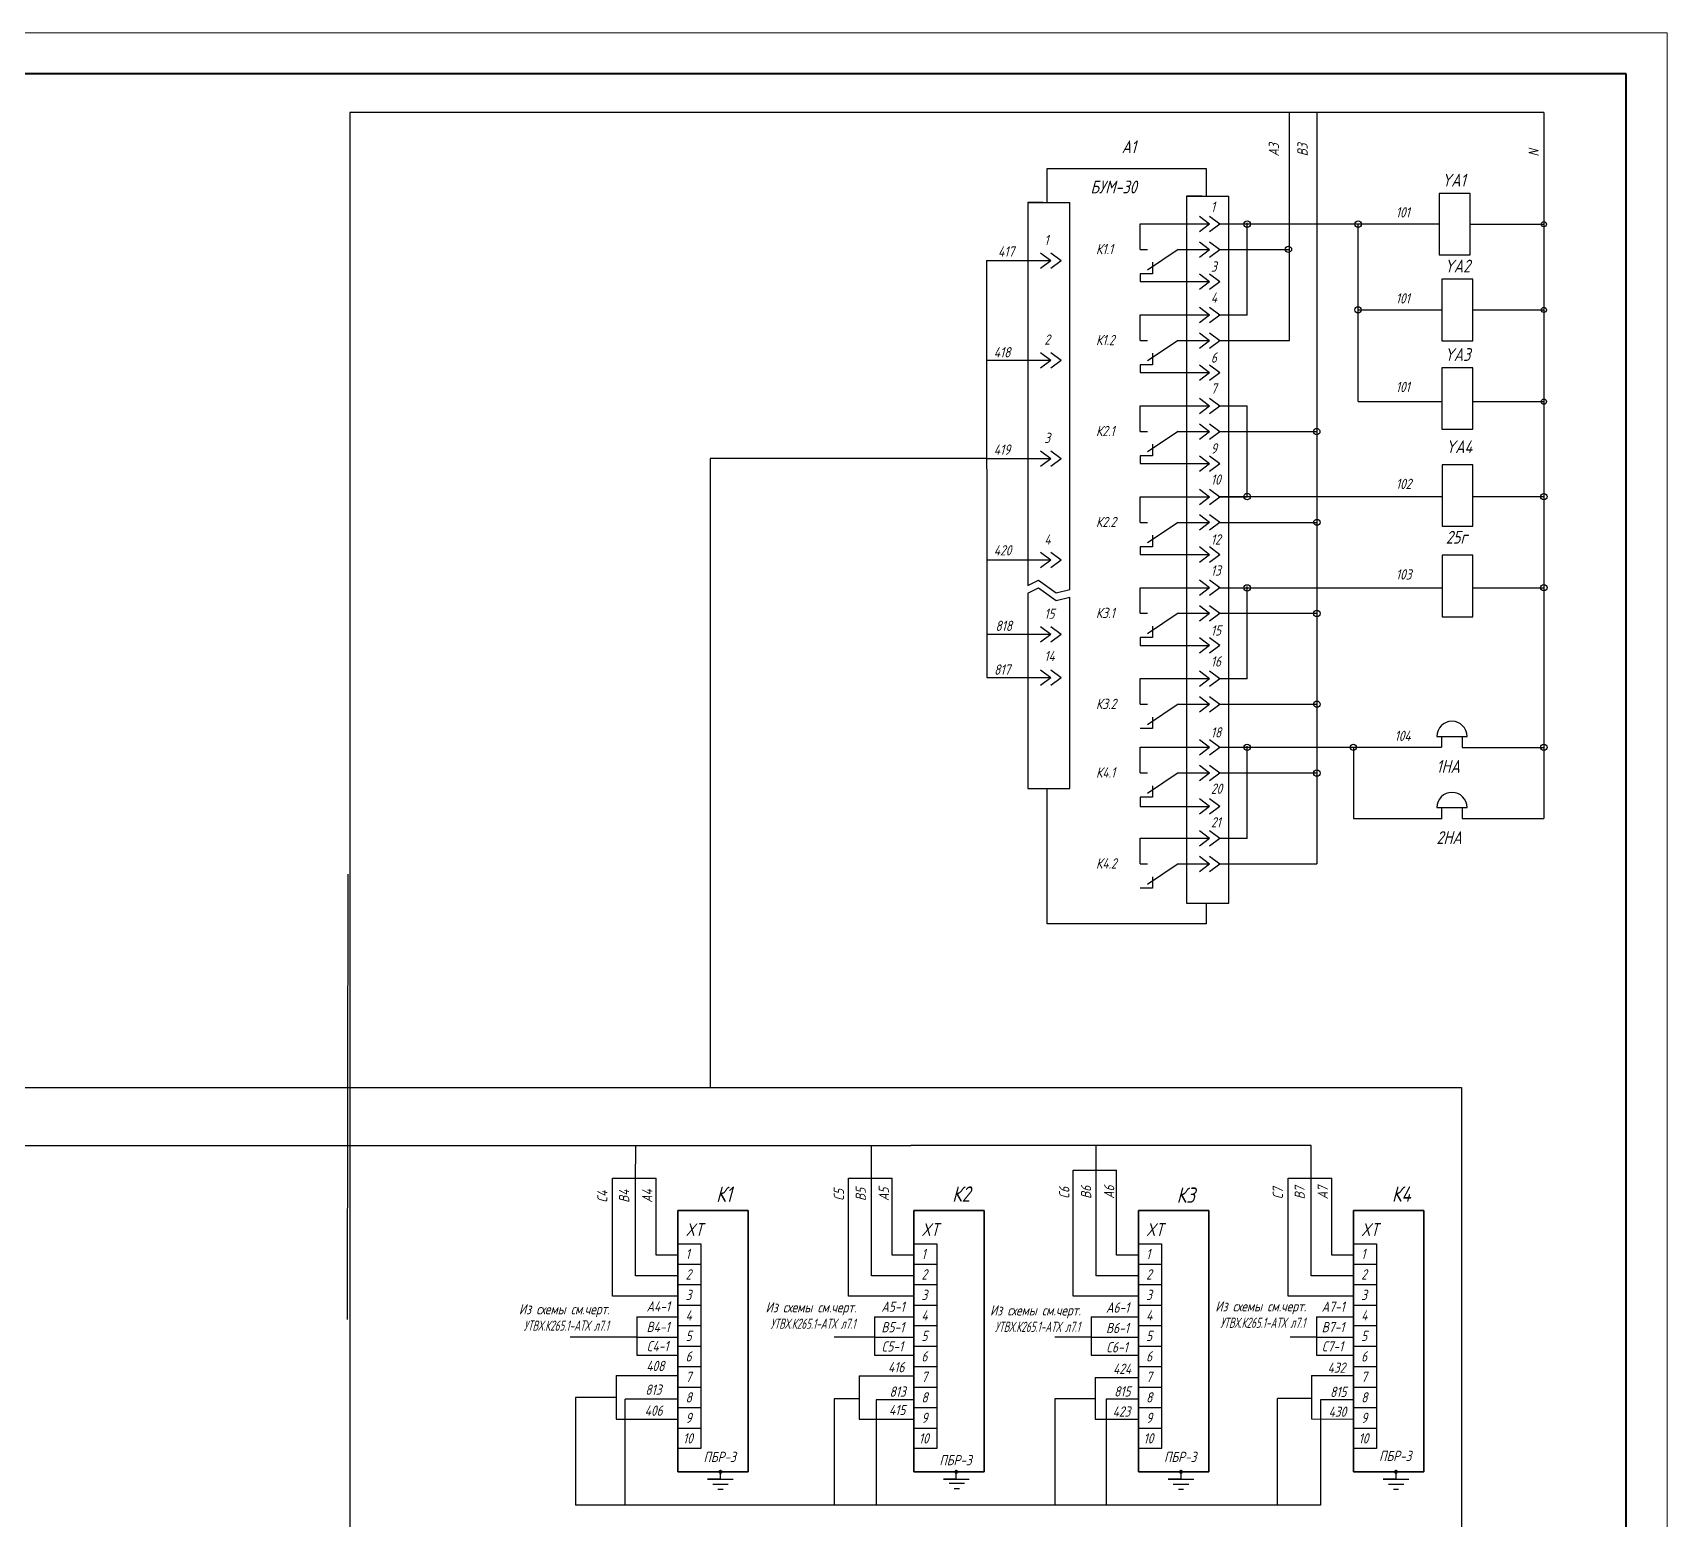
# Model space of a CAD drawing. Extents: x 88 to 760, y 580 to 1055.
# Drawn here: x 441.1 to 760.1, y 765.4 to 1055.5 of the extents above; entities that cross this region are included whole.
import ezdxf

# ---------------------------------------------------------------- set-up
doc = ezdxf.new("R2010")
doc.units = 0
doc.header["$LTSCALE"] = 20
doc.header["$MEASUREMENT"] = 0
doc.layers.get('0').update_dxf_attribs({"linetype": 'CONTINUOUS'})
doc.layers.add('1', color=7, linetype='CONTINUOUS')
for name, color, linetype, lineweight in [('MAIN', 7, 'CONTINUOUS', 50), ('Основная', 7, 'CONTINUOUS', 50), ('Тонкая', 7, 'CONTINUOUS', 20)]:
    doc.layers.add(name, color=color, linetype=linetype, lineweight=lineweight)
doc.styles.get("Standard").update_dxf_attribs({"font": '', "oblique": 15, "height": 2.5})
doc.styles.get('Standard').set_extended_font_data('GOST type A')

msp = doc.modelspace()

# ---------------------------------------------------------------- linework, layer by layer
at = {"linetype": 'Continuous', "lineweight": 30}
for p, q in [((735.98, 1039.94, 1), (502.94, 1039.94, 1)), ((639.07, 1022.34, 1), (639.07, 1028.96, 1)), ((639.07, 1028.96, 1), (670.07, 1028.96, 1)), ((670.07, 1028.96, 1), (670.07, 1023.59, 1)), ((635.24, 1022.34, 1), (635.24, 1001.49, 1)), ((635.24, 1022.34, 1), (643.49, 1022.34, 1)), ((643.49, 1003.43, 1), (643.49, 1022.34, 1)), ((666.24, 1023.59, 1), (674.49, 1023.59, 1)), ((666.24, 1023.59, 1), (666.24, 1001.49, 1)), ((674.49, 1003.43, 1), (674.49, 1023.59, 1)), ((643.49, 946.84, 1), (643.49, 1004.95, 1)), ((674.49, 941.59, 1), (674.49, 1004.95, 1)), ((635.24, 1003.77, 1), (635.24, 947.63, 1)), ((666.24, 1003.77, 1), (666.24, 942.13, 1)), ((635.24, 946.13, 1), (635.24, 907.99, 1)), ((643.49, 907.99, 1), (643.49, 945.34, 1)), ((666.24, 946.13, 1), (666.24, 885.63, 1)), ((674.49, 885.63, 1), (674.49, 945.34, 1)), ((635.24, 907.99, 1), (643.49, 907.99, 1)), ((639.07, 881.59, 1), (639.07, 907.99, 1)), ((666.24, 885.63, 1), (674.49, 885.63, 1)), ((670.07, 885.63, 1), (670.07, 881.59, 1)), ((670.07, 881.59, 1), (639.07, 881.59, 1))]:
    msp.add_line(p, q, dxfattribs=at)
at = {"linetype": 'Continuous'}
for p, q in [((686.25, 1039.94, 1), (686.25, 995.42, 1)), ((691.68, 1039.94, 1), (691.68, 959.92, 1)), ((735.98, 1039.94, 1), (735.98, 902.13, 1)), ((715.57, 1024.13, 1), (715.57, 1012.13, 1)), ((721.57, 1024.13, 1), (715.57, 1024.13, 1)), ((721.57, 1012.13, 1), (721.57, 1024.13, 1)), ((638.24, 1022.34, 1), (635.24, 1022.34, 1)), ((669.24, 1023.59, 1), (666.24, 1023.59, 1)), ((668.74, 1019.68, 1), (670.74, 1018.18, 1)), ((668.74, 1016.68, 1), (670.74, 1018.18, 1)), ((670.74, 1019.68, 1), (672.74, 1018.18, 1)), ((670.74, 1016.68, 1), (672.74, 1018.18, 1)), ((668.74, 1014.68, 1), (670.74, 1013.18, 1)), ((670.74, 1014.68, 1), (672.74, 1013.18, 1)), ((637.74, 1012.53, 1), (639.74, 1011.03, 1)), ((639.74, 1012.53, 1), (641.74, 1011.03, 1)), ((657.21, 1013.17, 1), (658.61, 1013.17, 1)), ((664.61, 1013.17, 1), (658.61, 1009.17, 1)), ((664.61, 1013.17, 1), (670.73, 1013.17, 1)), ((668.74, 1011.68, 1), (670.74, 1013.18, 1)), ((670.74, 1011.68, 1), (672.74, 1013.18, 1)), ((672.73, 1013.17, 1), (686.11, 1013.17, 1)), ((715.57, 1012.13, 1), (721.57, 1012.13, 1)), ((637.74, 1009.53, 1), (639.74, 1011.03, 1)), ((639.74, 1009.53, 1), (641.74, 1011.03, 1)), ((668.74, 1008.43, 1), (670.74, 1006.93, 1)), ((670.74, 1008.43, 1), (672.74, 1006.93, 1)), ((668.74, 1005.43, 1), (670.74, 1006.93, 1)), ((670.74, 1005.43, 1), (672.74, 1006.93, 1)), ((716.08, 1007.38, 1), (716.08, 995.38, 1)), ((722.08, 1007.38, 1), (716.08, 1007.38, 1)), ((722.08, 995.38, 1), (722.08, 1007.38, 1)), ((635.24, 1003.77, 1), (635.24, 995.09, 1)), ((635.24, 1003.09, 1), (635.24, 1001.49, 1)), ((666.24, 1003.77, 1), (666.24, 995.09, 1)), ((666.24, 1003.09, 1), (666.24, 1001.49, 1)), ((668.74, 1001.93, 1), (670.74, 1000.43, 1)), ((670.74, 1001.93, 1), (672.74, 1000.43, 1)), ((668.74, 998.93, 1), (670.74, 1000.43, 1)), ((670.74, 998.93, 1), (672.74, 1000.43, 1)), ((699.72, 1001.38, 1), (716.08, 1001.38, 1)), ((722.08, 1001.38, 1), (735.95, 1001.38, 1)), ((657.21, 995.42, 1), (658.61, 995.42, 1)), ((664.61, 995.42, 1), (658.61, 991.42, 1)), ((664.61, 995.42, 1), (670.73, 995.42, 1)), ((668.74, 996.93, 1), (670.74, 995.43, 1)), ((668.74, 993.93, 1), (670.74, 995.43, 1)), ((670.74, 996.93, 1), (672.74, 995.43, 1)), ((670.74, 993.93, 1), (672.74, 995.43, 1)), ((672.73, 995.42, 1), (686.34, 995.42, 1)), ((716.08, 995.38, 1), (722.08, 995.38, 1)), ((637.74, 993.05, 1), (639.74, 991.55, 1)), ((639.74, 993.05, 1), (641.74, 991.55, 1)), ((637.74, 990.05, 1), (639.74, 991.55, 1)), ((639.74, 990.05, 1), (641.74, 991.55, 1)), ((668.74, 990.68, 1), (670.74, 989.18, 1)), ((668.74, 987.68, 1), (670.74, 989.18, 1)), ((670.74, 990.68, 1), (672.74, 989.18, 1)), ((670.74, 987.68, 1), (672.74, 989.18, 1)), ((716.08, 990.1, 1), (716.08, 978.1, 1)), ((722.08, 990.1, 1), (716.08, 990.1, 1)), ((722.08, 978.1, 1), (722.08, 990.1, 1)), ((666.24, 985.34, 1), (666.24, 983.74, 1)), ((668.74, 984.18, 1), (670.74, 982.68, 1)), ((668.74, 981.18, 1), (670.74, 982.68, 1)), ((670.74, 984.18, 1), (672.74, 982.68, 1)), ((670.74, 981.18, 1), (672.74, 982.68, 1)), ((657.21, 977.67, 1), (658.61, 977.67, 1)), ((664.61, 977.67, 1), (658.61, 973.67, 1)), ((664.61, 977.67, 1), (670.73, 977.67, 1)), ((668.74, 979.18, 1), (670.74, 977.68, 1)), ((668.74, 976.18, 1), (670.74, 977.68, 1)), ((670.74, 979.18, 1), (672.74, 977.68, 1)), ((670.74, 976.18, 1), (672.74, 977.68, 1)), ((672.73, 977.67, 1), (691.68, 977.67, 1)), ((716.08, 978.1, 1), (722.08, 978.1, 1)), ((637.74, 973.88, 1), (639.74, 972.38, 1)), ((639.74, 973.88, 1), (641.74, 972.38, 1)), ((637.74, 970.88, 1), (639.74, 972.38, 1)), ((639.74, 970.88, 1), (641.74, 972.38, 1)), ((668.74, 972.93, 1), (670.74, 971.43, 1)), ((668.74, 969.93, 1), (670.74, 971.43, 1)), ((670.74, 972.93, 1), (672.74, 971.43, 1)), ((670.74, 969.93, 1), (672.74, 971.43, 1)), ((722.1, 971.18, 1), (716.1, 971.18, 1)), ((716.1, 971.18, 1), (716.1, 959.18, 1)), ((722.1, 959.18, 1), (722.1, 971.18, 1)), ((666.24, 968.27, 1), (666.24, 959.59, 1)), ((666.24, 967.59, 1), (666.24, 965.99, 1)), ((668.74, 966.43, 1), (670.74, 964.93, 1)), ((668.74, 963.43, 1), (670.74, 964.93, 1)), ((670.74, 966.43, 1), (672.74, 964.93, 1)), ((670.74, 963.43, 1), (672.74, 964.93, 1)), ((668.74, 961.43, 1), (670.74, 959.93, 1)), ((670.74, 961.43, 1), (672.74, 959.93, 1)), ((657.21, 959.92, 1), (658.61, 959.92, 1)), ((664.61, 959.92, 1), (658.61, 955.92, 1)), ((664.61, 959.92, 1), (670.73, 959.92, 1)), ((668.74, 958.43, 1), (670.74, 959.93, 1)), ((670.74, 958.43, 1), (672.74, 959.93, 1)), ((672.73, 959.92, 1), (691.68, 959.92, 1)), ((691.68, 959.92, 1), (691.68, 893.27, 1)), ((716.1, 959.18, 1), (722.1, 959.18, 1)), ((637.74, 954.09, 1), (639.74, 952.59, 1)), ((639.74, 954.09, 1), (641.74, 952.59, 1)), ((668.74, 955.18, 1), (670.74, 953.68, 1)), ((670.74, 955.18, 1), (672.74, 953.68, 1)), ((637.74, 951.09, 1), (639.74, 952.59, 1)), ((639.74, 951.09, 1), (641.74, 952.59, 1)), ((668.74, 952.18, 1), (670.74, 953.68, 1)), ((670.74, 952.18, 1), (672.74, 953.68, 1)), ((668.74, 948.68, 1), (670.74, 947.18, 1)), ((670.74, 948.68, 1), (672.74, 947.18, 1)), ((668.74, 945.68, 1), (670.74, 947.18, 1)), ((670.74, 945.68, 1), (672.74, 947.18, 1)), ((657.21, 942.17, 1), (658.61, 942.17, 1)), ((664.61, 942.17, 1), (658.61, 938.17, 1)), ((664.61, 942.17, 1), (670.73, 942.17, 1)), ((668.74, 943.68, 1), (670.74, 942.18, 1)), ((668.74, 940.68, 1), (670.74, 942.18, 1)), ((670.74, 943.68, 1), (672.74, 942.18, 1)), ((670.74, 940.68, 1), (672.74, 942.18, 1)), ((672.73, 942.17, 1), (691.68, 942.17, 1)), ((637.74, 939.6, 1), (639.74, 938.1, 1)), ((637.74, 936.6, 1), (639.74, 938.1, 1)), ((639.74, 939.6, 1), (641.74, 938.1, 1)), ((639.74, 936.6, 1), (641.74, 938.1, 1)), ((668.74, 937.43, 1), (670.74, 935.93, 1)), ((668.74, 934.43, 1), (670.74, 935.93, 1)), ((670.74, 937.43, 1), (672.74, 935.93, 1)), ((670.74, 934.43, 1), (672.74, 935.93, 1)), ((666.24, 932.77, 1), (666.24, 924.09, 1)), ((666.24, 932.09, 1), (666.24, 930.49, 1)), ((637.74, 931.16, 1), (639.74, 929.66, 1)), ((637.74, 928.16, 1), (639.74, 929.66, 1)), ((639.74, 931.16, 1), (641.74, 929.66, 1)), ((639.74, 928.16, 1), (641.74, 929.66, 1)), ((668.74, 930.93, 1), (670.74, 929.43, 1)), ((668.74, 927.93, 1), (670.74, 929.43, 1)), ((670.74, 930.93, 1), (672.74, 929.43, 1)), ((670.74, 927.93, 1), (672.74, 929.43, 1)), ((668.74, 925.93, 1), (670.74, 924.43, 1)), ((670.74, 925.93, 1), (672.74, 924.43, 1)), ((657.21, 924.42, 1), (658.61, 924.42, 1)), ((664.61, 924.42, 1), (658.61, 920.42, 1)), ((664.61, 924.42, 1), (670.73, 924.42, 1)), ((668.74, 922.93, 1), (670.74, 924.43, 1)), ((670.74, 922.93, 1), (672.74, 924.43, 1)), ((672.73, 924.42, 1), (691.65, 924.42, 1)), ((668.74, 917.53, 1), (670.74, 916.03, 1)), ((668.74, 914.53, 1), (670.74, 916.03, 1)), ((670.74, 917.53, 1), (672.74, 916.03, 1)), ((670.74, 914.53, 1), (672.74, 916.03, 1)), ((715.1, 918.15, 1), (721, 918.15, 1)), ((716, 918.15, 1), (716, 916.02, 1)), ((720, 918.15, 1), (720, 916.01, 1)), ((720, 916.01, 1), (735.98, 916.01, 1)), ((668.74, 912.53, 1), (670.74, 911.03, 1)), ((670.74, 912.53, 1), (672.74, 911.03, 1)), ((657.21, 911.02, 1), (658.61, 911.02, 1)), ((664.61, 911.02, 1), (658.61, 907.02, 1)), ((664.61, 911.02, 1), (670.73, 911.02, 1)), ((666.24, 912.19, 1), (666.24, 910.6, 1)), ((668.74, 909.53, 1), (670.74, 911.03, 1)), ((670.74, 909.53, 1), (672.74, 911.03, 1)), ((672.73, 911.02, 1), (691.68, 911.02, 1)), ((668.74, 906.03, 1), (670.74, 904.53, 1)), ((670.74, 906.03, 1), (672.74, 904.53, 1)), ((668.74, 903.03, 1), (670.74, 904.53, 1)), ((670.74, 903.03, 1), (672.74, 904.53, 1)), ((715.1, 904.28, 1), (721, 904.28, 1)), ((716, 904.28, 1), (716, 902.03, 1)), ((720, 904.28, 1), (720, 902.14, 1)), ((668.74, 899.78, 1), (670.74, 898.28, 1)), ((670.74, 899.78, 1), (672.74, 898.28, 1)), ((720, 902.13, 1), (735.98, 902.13, 1)), ((668.74, 896.78, 1), (670.74, 898.28, 1)), ((670.74, 896.78, 1), (672.74, 898.28, 1)), ((657.21, 893.27, 1), (658.61, 893.27, 1)), ((664.61, 893.27, 1), (658.61, 889.27, 1)), ((664.61, 893.27, 1), (658.61, 889.27, 1)), ((664.61, 893.27, 1), (670.73, 893.27, 1)), ((666.24, 894.44, 1), (666.24, 892.85, 1)), ((668.74, 894.78, 1), (670.74, 893.28, 1)), ((668.74, 891.78, 1), (670.74, 893.28, 1)), ((670.74, 894.78, 1), (672.74, 893.28, 1)), ((670.74, 891.78, 1), (672.74, 893.28, 1)), ((672.73, 893.27, 1), (691.68, 893.27, 1)), ((644.1, 808.9, 1), (644.1, 833.52, 1)), ((652.6, 816.9, 1), (652.6, 833.52, 1)), ((554.23, 808.9, 1), (554.23, 831.92, 1)), ((558.73, 812.9, 1), (558.73, 831.92, 1)), ((562.73, 816.9, 1), (562.73, 831.92, 1)), ((600.26, 808.9, 1), (600.26, 831.92, 1)), ((608.76, 816.9, 1), (608.76, 831.92, 1)), ((686.07, 808.9, 1), (686.07, 831.92, 1)), ((694.57, 816.9, 1), (694.57, 831.92, 1)), ((604.76, 812.9, 1), (604.76, 827.17, 1)), ((648.6, 812.9, 1), (648.6, 828.77, 1)), ((690.57, 812.9, 1), (690.57, 827.17, 1)), ((566.98, 816.9, 1), (562.73, 816.9, 1)), ((613.01, 816.9, 1), (608.76, 816.9, 1)), ((656.85, 816.9, 1), (652.6, 816.9, 1)), ((698.82, 816.9, 1), (694.57, 816.9, 1)), ((566.98, 812.9, 1), (558.73, 812.9, 1)), ((613.01, 812.9, 1), (604.76, 812.9, 1)), ((656.85, 812.9, 1), (648.6, 812.9, 1)), ((698.82, 812.9, 1), (690.57, 812.9, 1)), ((566.98, 808.9, 1), (554.23, 808.9, 1)), ((613.01, 808.9, 1), (600.26, 808.9, 1)), ((656.85, 808.9, 1), (644.1, 808.9, 1)), ((698.82, 808.9, 1), (686.07, 808.9, 1)), ((558.94, 804.9, 1), (566.98, 804.9, 1)), ((605.36, 804.9, 1), (613.01, 804.9, 1)), ((647.63, 804.9, 1), (656.85, 804.9, 1)), ((691.6, 804.9, 1), (698.82, 804.9, 1)), ((558.94, 800.91, 1), (566.98, 800.9, 1)), ((605.36, 800.9, 1), (613.01, 800.9, 1)), ((647.63, 800.9, 1), (656.85, 800.9, 1)), ((691.6, 800.9, 1), (698.82, 800.9, 1)), ((558.94, 797.4, 1), (566.98, 797.4, 1)), ((605.36, 797.4, 1), (613.01, 797.4, 1)), ((647.63, 797.4, 1), (656.85, 797.4, 1)), ((691.6, 797.4, 1), (698.82, 797.4, 1)), ((554.96, 793.4, 1), (566.98, 793.4, 1)), ((602.37, 793.37, 1), (613.03, 793.37, 1)), ((648.43, 793.05, 1), (656.85, 793.05, 1)), ((690.65, 793.4, 1), (698.82, 793.4, 1)), ((554.96, 784.9, 1), (566.98, 784.9, 1)), ((602.37, 784.9, 1), (613.01, 784.9, 1)), ((648.43, 784.9, 1), (656.85, 784.9, 1)), ((690.65, 784.94, 1), (698.82, 784.9, 1)), ((575.28, 773.36, 1), (575.28, 774.72, 1)), ((621.31, 773.36, 1), (621.31, 774.72, 1)), ((665.16, 773.36, 1), (665.16, 774.72, 1)), ((707.12, 773.36, 1), (707.12, 774.72, 1))]:
    msp.add_line(p, q, dxfattribs=at)
for p, q in [((657.21, 1018.17, 1), (670.73, 1018.17, 1)), ((657.21, 1013.17, 1), (657.21, 1018.17, 1)), ((672.73, 1018.17, 1), (715.57, 1018.17, 1)), ((678.05, 1000.38, 1), (678.05, 1018.38, 1)), ((699.72, 983.48, 1), (699.72, 1018.13, 1)), ((721.57, 1018.13, 1), (735.95, 1018.13, 1)), ((627.17, 1011.02, 1), (639.66, 1011.02, 1)), ((657.17, 1008.42, 1), (657.17, 1006.92, 1)), ((659.61, 1008.42, 1), (657.17, 1008.42, 1)), ((659.61, 1010.67, 1), (659.61, 1008.42, 1)), ((657.17, 1006.92, 1), (670.73, 1006.92, 1)), ((670.59, 1006.92, 1), (670.59, 1006.92, 1)), ((657.21, 995.42, 1), (657.21, 1000.42, 1)), ((657.21, 1000.42, 1), (670.73, 1000.42, 1)), ((672.73, 1000.42, 1), (678.05, 1000.42, 1)), ((659.61, 992.92, 1), (659.61, 990.67, 1)), ((627.25, 991.55, 1), (639.74, 991.55, 1)), ((659.61, 990.67, 1), (657.17, 990.67, 1)), ((657.17, 990.67, 1), (657.17, 989.17, 1)), ((657.17, 989.17, 1), (670.73, 989.17, 1)), ((670.59, 989.17, 1), (670.59, 989.17, 1)), ((657.21, 977.67, 1), (657.21, 982.67, 1)), ((657.21, 982.67, 1), (670.73, 982.67, 1)), ((672.74, 982.68, 1), (678.05, 982.68, 1)), ((678.05, 964.88, 1), (678.05, 982.68, 1)), ((699.72, 983.48, 1), (716.08, 983.48, 1)), ((722.08, 983.48, 1), (735.95, 983.48, 1)), ((659.61, 975.17, 1), (659.61, 972.92, 1)), ((627.25, 972.38, 1), (639.74, 972.38, 1)), ((659.61, 972.92, 1), (657.17, 972.92, 1)), ((657.17, 972.92, 1), (657.17, 971.42, 1)), ((657.17, 971.42, 1), (670.73, 971.42, 1)), ((670.59, 971.42, 1), (670.59, 971.42, 1)), ((657.21, 964.92, 1), (670.73, 964.92, 1)), ((657.21, 959.92, 1), (657.21, 964.92, 1)), ((672.72, 964.95, 1), (716.1, 964.95, 1)), ((672.73, 964.92, 1), (678.05, 964.92, 1)), ((722.1, 964.95, 1), (735.97, 964.95, 1)), ((659.61, 957.42, 1), (659.61, 955.17, 1)), ((657.17, 955.17, 1), (657.17, 953.67, 1)), ((659.61, 955.17, 1), (657.17, 955.17, 1)), ((627.25, 952.59, 1), (639.74, 952.59, 1)), ((657.17, 953.67, 1), (670.73, 953.67, 1)), ((670.59, 953.67, 1), (670.59, 953.67, 1)), ((635.24, 947.63, 1), (637.32, 948.67, 1)), ((637.32, 948.67, 1), (640.82, 946.17, 1)), ((635.24, 946.13, 1), (637.32, 947.17, 1)), ((637.32, 947.17, 1), (640.82, 944.67, 1)), ((640.82, 946.17, 1), (643.49, 946.84, 1)), ((640.82, 944.67, 1), (643.49, 945.34, 1)), ((657.21, 942.17, 1), (657.21, 947.17, 1)), ((657.21, 947.17, 1), (670.73, 947.17, 1)), ((672.73, 947.17, 1), (716.1, 947.17, 1)), ((678.05, 929.38, 1), (678.05, 947.38, 1)), ((722.1, 947.17, 1), (735.98, 947.17, 1)), ((627.25, 938.1, 1), (639.74, 938.1, 1)), ((659.61, 939.67, 1), (659.61, 937.42, 1)), ((659.61, 937.42, 1), (657.17, 937.42, 1)), ((657.17, 937.42, 1), (657.17, 935.92, 1)), ((657.17, 935.92, 1), (670.73, 935.92, 1)), ((670.59, 935.92, 1), (670.59, 935.92, 1)), ((627.25, 929.66, 1), (639.74, 929.66, 1)), ((657.21, 929.42, 1), (670.73, 929.42, 1)), ((657.21, 924.42, 1), (657.21, 929.42, 1)), ((672.73, 929.42, 1), (678.05, 929.42, 1)), ((659.61, 921.92, 1), (659.61, 919.67, 1)), ((659.61, 919.67, 1), (657.17, 919.67, 1)), ((657.21, 916.02, 1), (670.73, 916.02, 1)), ((657.21, 911.02, 1), (657.21, 916.02, 1)), ((670.59, 916.02, 1), (670.59, 916.02, 1)), ((672.73, 916.02, 1), (716, 916.02, 1)), ((678.05, 898.25, 1), (678.05, 916.25, 1)), ((698.8, 916.02, 1), (698.8, 902.15, 1)), ((657.17, 906.27, 1), (657.17, 904.49, 1)), ((659.61, 906.27, 1), (657.17, 906.27, 1)), ((659.61, 908.52, 1), (659.61, 906.27, 1)), ((657.17, 904.49, 1), (670.73, 904.49, 1)), ((698.8, 902.15, 1), (716.1, 902.15, 1)), ((657.21, 893.27, 1), (657.21, 898.27, 1)), ((657.21, 898.27, 1), (670.73, 898.27, 1)), ((670.59, 898.27, 1), (670.59, 898.27, 1)), ((672.73, 898.29, 1), (678.05, 898.29, 1)), ((659.61, 890.77, 1), (659.61, 888.52, 1)), ((659.61, 888.52, 1), (657.17, 888.52, 1)), ((566.98, 788.78, 1), (556.66, 788.78, 1)), ((613.01, 788.65, 1), (605.69, 788.65, 1)), ((656.85, 788.78, 1), (650.53, 788.78, 1)), ((698.82, 788.65, 1), (692.41, 788.65, 1))]:
    msp.add_line(p, q)
at = {"linetype": 'Continuous', "lineweight": -3}
for p, q in [((716.1, 953.51, 1), (716.1, 941.51, 1)), ((722.1, 953.51, 1), (716.1, 953.51, 1)), ((722.1, 941.51, 1), (722.1, 953.51, 1)), ((716.1, 941.51, 1), (722.1, 941.51, 1))]:
    msp.add_line(p, q, dxfattribs=at)
at = {"color": 7, "linetype": 'Continuous'}
for p, q in [((566.98, 825.65, 1), (580.69, 825.65, 1)), ((566.98, 774.65, 1), (566.98, 825.65, 1)), ((566.98, 825.65, 1), (566.98, 817.65, 1)), ((580.69, 825.65, 1), (566.98, 825.65, 1)), ((580.69, 825.65, 1), (566.98, 825.65, 1)), ((580.69, 825.65, 1), (566.98, 825.65, 1)), ((580.69, 825.65, 1), (566.98, 825.65, 1)), ((580.69, 825.65, 1), (580.69, 774.65, 1)), ((580.69, 774.65, 1), (580.69, 825.65, 1)), ((580.69, 774.65, 1), (580.69, 825.65, 1)), ((580.69, 774.65, 1), (580.69, 825.65, 1)), ((580.69, 774.65, 1), (580.69, 825.65, 1)), ((613.01, 825.65, 1), (626.72, 825.65, 1)), ((613.01, 774.65, 1), (613.01, 825.65, 1)), ((613.01, 825.65, 1), (613.01, 817.65, 1)), ((626.72, 825.65, 1), (613.01, 825.65, 1)), ((626.72, 825.65, 1), (613.01, 825.65, 1)), ((626.72, 825.65, 1), (613.01, 825.65, 1)), ((626.72, 825.65, 1), (613.01, 825.65, 1)), ((626.72, 825.65, 1), (626.72, 774.65, 1)), ((626.72, 774.65, 1), (626.72, 825.65, 1)), ((626.72, 774.65, 1), (626.72, 825.65, 1)), ((626.72, 774.65, 1), (626.72, 825.65, 1)), ((626.72, 774.65, 1), (626.72, 825.65, 1)), ((656.85, 825.65, 1), (670.57, 825.65, 1)), ((656.85, 774.65, 1), (656.85, 825.65, 1)), ((656.85, 825.65, 1), (656.85, 817.65, 1)), ((670.57, 825.65, 1), (656.85, 825.65, 1)), ((670.57, 825.65, 1), (656.85, 825.65, 1)), ((670.57, 825.65, 1), (656.85, 825.65, 1)), ((670.57, 825.65, 1), (656.85, 825.65, 1)), ((670.57, 825.65, 1), (670.57, 774.65, 1)), ((670.57, 774.65, 1), (670.57, 825.65, 1)), ((670.57, 774.65, 1), (670.57, 825.65, 1)), ((670.57, 774.65, 1), (670.57, 825.65, 1)), ((670.57, 774.65, 1), (670.57, 825.65, 1)), ((698.82, 825.65, 1), (712.53, 825.65, 1)), ((698.82, 774.65, 1), (698.82, 825.65, 1)), ((698.82, 825.65, 1), (698.82, 817.65, 1)), ((712.53, 825.65, 1), (698.82, 825.65, 1)), ((712.53, 825.65, 1), (698.82, 825.65, 1)), ((712.53, 825.65, 1), (698.82, 825.65, 1)), ((712.53, 825.65, 1), (698.82, 825.65, 1)), ((712.53, 825.65, 1), (712.53, 774.65, 1)), ((712.53, 774.65, 1), (712.53, 825.65, 1)), ((712.53, 774.65, 1), (712.53, 825.65, 1)), ((712.53, 774.65, 1), (712.53, 825.65, 1)), ((712.53, 774.65, 1), (712.53, 825.65, 1)), ((566.98, 819.15, 1), (566.98, 815.15, 1)), ((566.98, 819.15, 1), (571.48, 819.15, 1)), ((571.48, 819.15, 1), (571.48, 779.15, 1)), ((613.01, 819.15, 1), (613.01, 815.15, 1)), ((613.01, 819.15, 1), (617.51, 819.15, 1)), ((617.51, 819.15, 1), (617.51, 779.15, 1)), ((656.85, 819.15, 1), (656.85, 815.15, 1)), ((656.85, 819.15, 1), (661.35, 819.15, 1)), ((661.35, 819.15, 1), (661.35, 779.15, 1)), ((698.82, 819.15, 1), (698.82, 815.15, 1)), ((698.82, 819.15, 1), (703.32, 819.15, 1)), ((703.32, 819.15, 1), (703.32, 779.15, 1)), ((566.98, 815.15, 1), (571.48, 815.15, 1)), ((613.01, 815.15, 1), (617.51, 815.15, 1)), ((656.85, 815.15, 1), (661.35, 815.15, 1)), ((698.82, 815.15, 1), (703.32, 815.15, 1)), ((566.98, 811.15, 1), (571.48, 811.15, 1)), ((613.01, 811.15, 1), (617.51, 811.15, 1)), ((656.85, 811.15, 1), (661.35, 811.15, 1)), ((698.82, 811.15, 1), (703.32, 811.15, 1)), ((566.98, 807.15, 1), (571.48, 807.15, 1)), ((613.01, 807.15, 1), (617.51, 807.15, 1)), ((656.85, 807.15, 1), (661.35, 807.15, 1)), ((698.82, 807.15, 1), (703.32, 807.15, 1)), ((566.98, 803.15, 1), (571.48, 803.15, 1)), ((613.01, 803.15, 1), (617.51, 803.15, 1)), ((656.85, 803.15, 1), (661.35, 803.15, 1)), ((698.82, 803.15, 1), (703.32, 803.15, 1)), ((566.98, 799.15, 1), (571.48, 799.15, 1)), ((613.01, 799.15, 1), (617.51, 799.15, 1)), ((656.85, 799.15, 1), (661.35, 799.15, 1)), ((698.82, 799.15, 1), (703.32, 799.15, 1)), ((566.98, 795.15, 1), (571.48, 795.15, 1)), ((613.01, 795.15, 1), (617.51, 795.15, 1)), ((656.85, 795.15, 1), (661.35, 795.15, 1)), ((698.82, 795.15, 1), (703.32, 795.15, 1)), ((566.98, 784.65, 1), (566.98, 792.65, 1)), ((566.98, 791.15, 1), (571.48, 791.15, 1)), ((613.01, 784.65, 1), (613.01, 792.65, 1)), ((613.01, 791.15, 1), (617.51, 791.15, 1)), ((656.85, 784.65, 1), (656.85, 792.65, 1)), ((656.85, 791.15, 1), (661.35, 791.15, 1)), ((698.82, 784.65, 1), (698.82, 792.65, 1)), ((698.82, 791.15, 1), (703.32, 791.15, 1)), ((566.98, 787.15, 1), (571.48, 787.15, 1)), ((613.01, 787.15, 1), (617.51, 787.15, 1)), ((656.85, 787.15, 1), (661.35, 787.15, 1)), ((698.82, 787.15, 1), (703.32, 787.15, 1)), ((566.98, 783.15, 1), (571.48, 783.15, 1)), ((613.01, 783.15, 1), (617.51, 783.15, 1)), ((656.85, 783.15, 1), (661.35, 783.15, 1)), ((698.82, 783.15, 1), (703.32, 783.15, 1)), ((571.48, 779.15, 1), (566.98, 779.15, 1)), ((617.51, 779.15, 1), (613.01, 779.15, 1)), ((661.35, 779.15, 1), (656.85, 779.15, 1)), ((703.32, 779.15, 1), (698.82, 779.15, 1)), ((580.69, 774.65, 1), (566.98, 774.65, 1)), ((566.98, 774.65, 1), (580.69, 774.65, 1)), ((566.98, 774.65, 1), (580.69, 774.65, 1)), ((566.98, 774.65, 1), (580.69, 774.65, 1)), ((566.98, 774.65, 1), (580.69, 774.65, 1)), ((572.78, 773.22, 1), (577.78, 773.22, 1)), ((575.28, 773.22, 1), (572.78, 773.22, 1)), ((573.78, 772.22, 1), (576.78, 772.22, 1)), ((575.28, 773.22, 1), (575.28, 774.36, 1)), ((626.72, 774.65, 1), (613.01, 774.65, 1)), ((613.01, 774.65, 1), (626.72, 774.65, 1)), ((613.01, 774.65, 1), (626.72, 774.65, 1)), ((613.01, 774.65, 1), (626.72, 774.65, 1)), ((613.01, 774.65, 1), (626.72, 774.65, 1)), ((618.81, 773.22, 1), (623.81, 773.22, 1)), ((621.31, 773.22, 1), (618.81, 773.22, 1)), ((619.92, 772.4, 1), (622.92, 772.4, 1)), ((621.31, 773.22, 1), (621.31, 774.36, 1)), ((670.57, 774.65, 1), (656.85, 774.65, 1)), ((656.85, 774.65, 1), (670.57, 774.65, 1)), ((656.85, 774.65, 1), (670.57, 774.65, 1)), ((656.85, 774.65, 1), (670.57, 774.65, 1)), ((656.85, 774.65, 1), (670.57, 774.65, 1)), ((662.66, 773.22, 1), (667.66, 773.22, 1)), ((665.16, 773.22, 1), (662.66, 773.22, 1)), ((663.66, 772.22, 1), (666.66, 772.22, 1)), ((665.16, 773.22, 1), (665.16, 774.36, 1)), ((712.53, 774.65, 1), (698.82, 774.65, 1)), ((698.82, 774.65, 1), (712.53, 774.65, 1)), ((698.82, 774.65, 1), (712.53, 774.65, 1)), ((698.82, 774.65, 1), (712.53, 774.65, 1)), ((698.82, 774.65, 1), (712.53, 774.65, 1)), ((704.62, 773.22, 1), (709.62, 773.22, 1)), ((707.12, 773.22, 1), (704.62, 773.22, 1)), ((705.62, 772.22, 1), (708.62, 772.22, 1)), ((707.12, 773.22, 1), (707.12, 774.36, 1)), ((574.78, 771.22, 1), (575.78, 771.22, 1)), ((574.78, 771.22, 1), (575.78, 771.22, 1)), ((620.92, 771.4, 1), (621.92, 771.4, 1)), ((620.92, 771.4, 1), (621.92, 771.4, 1)), ((664.66, 771.22, 1), (665.66, 771.22, 1)), ((664.66, 771.22, 1), (665.66, 771.22, 1)), ((706.62, 771.22, 1), (707.62, 771.22, 1)), ((706.62, 771.22, 1), (707.62, 771.22, 1))]:
    msp.add_line(p, q, dxfattribs=at)
at = {"color": 7, "linetype": 'Continuous', "lineweight": 30}
for p, q in [((580.69, 825.65, 1), (566.98, 825.65, 1)), ((566.98, 825.65, 1), (566.98, 774.65, 1)), ((580.69, 774.65, 1), (580.69, 825.65, 1)), ((626.72, 825.65, 1), (613.01, 825.65, 1)), ((613.01, 825.65, 1), (613.01, 774.65, 1)), ((626.72, 774.65, 1), (626.72, 825.65, 1)), ((670.57, 825.65, 1), (656.85, 825.65, 1)), ((656.85, 825.65, 1), (656.85, 774.65, 1)), ((670.57, 774.65, 1), (670.57, 825.65, 1)), ((712.53, 825.65, 1), (698.82, 825.65, 1)), ((698.82, 825.65, 1), (698.82, 774.65, 1)), ((712.53, 774.65, 1), (712.53, 825.65, 1)), ((566.98, 774.65, 1), (580.69, 774.65, 1)), ((613.01, 774.65, 1), (626.72, 774.65, 1)), ((656.85, 774.65, 1), (670.57, 774.65, 1)), ((698.82, 774.65, 1), (712.53, 774.65, 1))]:
    msp.add_line(p, q, dxfattribs=at)
for centre in [(678.06, 1018.13, 1), (699.72, 1018.13, 1), (686.11, 1013.2, 1), (699.7, 1001.4, 1), (691.64, 977.63, 1), (678.05, 964.95, 1), (735.97, 964.94, 1), (691.69, 959.93, 1), (678.06, 947.13, 1), (735.96, 947.18, 1), (691.68, 942.15, 1), (691.69, 924.42, 1), (678.06, 916.01, 1), (698.79, 916.01, 1), (735.96, 916.01, 1), (691.68, 910.99, 1)]:
    msp.add_circle(centre, 0.629)
at = {"linetype": 'Continuous'}
for centre in [(735.98, 1018.11, 1), (735.98, 1001.39, 1), (735.98, 983.48, 1)]:
    msp.add_circle(centre, 0.509, dxfattribs=at)
at = {"lineweight": 50, "ltscale": 0.5}
for centre in [(575.28, 774.62, 1), (621.31, 774.62, 1), (665.16, 774.62, 1), (707.12, 774.62, 1)]:
    msp.add_circle(centre, 0.208, dxfattribs=at)
for centre in [(718.04, 918.15, 1), (718.04, 904.28, 1)]:
    msp.add_arc(centre, 2.94, 0.0058, 179.9942)
at = {"layer": '1', "color": 7, "linetype": 'Continuous', "lineweight": 30}
for p, q in [((502.94, 1039.94, 1), (502.94, 838.3, 1)), ((627.17, 1011.02, 1), (627.25, 929.66, 1)), ((627.25, 972.38, 1), (573.28, 972.38, 1)), ((573.28, 972.38, 1), (573.28, 849.6, 1)), ((502.47, 804.35, 1), (502.62, 891.24, 1)), ((132.1, 849.6, 1), (515.84, 849.6, 1)), ((515.84, 849.6, 1), (719.88, 849.6, 1)), ((719.88, 849.6, 1), (719.88, 708.36, 1)), ((321.46, 838.3, 1), (612.43, 838.3, 1)), ((502.94, 838.3, 1), (502.94, 762.62, 1)), ((558.73, 831.92, 1), (558.74, 837.48, 1)), ((558.74, 837.48, 1), (558.74, 838.3, 1)), ((604.76, 832.73, 1), (604.76, 838.3, 1)), ((648.61, 838.3, 1), (612.43, 838.3, 1)), ((648.61, 834.33, 1), (648.61, 838.3, 1)), ((690.57, 838.3, 1), (648.61, 838.3, 1)), ((690.57, 832.73, 1), (690.57, 838.3, 1)), ((644.1, 833.52, 1), (652.6, 833.52, 1)), ((554.23, 831.92, 1), (562.73, 831.92, 1)), ((600.26, 831.92, 1), (608.76, 831.92, 1)), ((686.07, 831.92, 1), (694.57, 831.92, 1)), ((558.94, 804.9, 1), (558.94, 797.4, 1)), ((605.36, 804.9, 1), (605.36, 797.4, 1)), ((647.63, 804.9, 1), (647.63, 797.4, 1)), ((691.6, 804.9, 1), (691.6, 797.4, 1)), ((558.94, 800.9, 1), (545.94, 800.89, 1)), ((605.36, 800.9, 1), (597.46, 800.9, 1)), ((647.63, 800.9, 1), (640.53, 800.9, 1)), ((691.6, 800.9, 1), (686.43, 800.9, 1)), ((554.96, 793.4, 1), (554.96, 784.9, 1)), ((602.37, 793.37, 1), (602.37, 784.9, 1)), ((648.43, 793.05, 1), (648.43, 784.9, 1)), ((690.65, 793.4, 1), (690.65, 784.94, 1)), ((554.96, 789.14, 1), (547, 789.14, 1)), ((547, 789.14, 1), (547, 768.1, 1)), ((602.37, 788.89, 1), (597.46, 788.89, 1)), ((597.46, 788.89, 1), (597.46, 768.1, 1)), ((648.43, 788.89, 1), (640.53, 788.89, 1)), ((640.53, 788.89, 1), (640.53, 768.1, 1)), ((690.65, 788.92, 1), (684, 788.92, 1)), ((684, 768.1, 1), (684, 788.92, 1)), ((692.41, 768.1, 1), (547, 768.1, 1))]:
    msp.add_line(p, q, dxfattribs=at)
at = {"layer": '1', "color": 7, "linetype": 'Continuous'}
for p, q in [((604.76, 827.17, 1), (604.76, 832.73, 1)), ((648.6, 828.77, 1), (648.61, 834.33, 1)), ((690.57, 827.17, 1), (690.57, 832.73, 1)), ((556.66, 768.1, 1), (556.66, 788.78, 1)), ((605.69, 788.65, 1), (605.69, 768.1, 1)), ((650.53, 788.78, 1), (650.53, 768.1, 1)), ((692.41, 788.65, 1), (692.41, 768.1, 1))]:
    msp.add_line(p, q, dxfattribs=at)
at = {"layer": 'Основная', "lineweight": 40}
for p, q in [((752.06, 1047.48, 1), (120.06, 1047.48, 1)), ((752.06, 588.28, 1), (752.06, 1047.48, 1))]:
    msp.add_line(p, q, dxfattribs=at)
at = {"layer": 'Тонкая'}
for p, q in [((760.06, 1055.48, 1), (88.06, 1055.48, 1)), ((760.06, 580.28, 1), (760.06, 1055.48, 1))]:
    msp.add_line(p, q, dxfattribs=at)

# ---------------------------------------------------------------- texts
at = {"linetype": 'Continuous', "oblique": 15}
for s, height, p in [('А1', 2.5, (653.57, 1031.96, 1)), ('YA1', 2.5, (716.07, 1025.45, 1)), ('БУМ-30', 2.5, (647.49, 1024.12, 1)), ('1', 2, (670.99, 1020.53, 1)), ('101', 2, (707.08, 1019.43, 1)), ('1', 2, (638.49, 1014.03, 1)), ('417', 2, (629.46, 1011.78, 1)), ('К1.1', 2, (648.57, 1012.25, 1)), ('3', 2, (670.99, 1008.84, 1)), ('YA2', 2.5, (716.58, 1008.69, 1)), ('4', 2, (670.99, 1002.78, 1)), ('101', 2, (707.08, 1002.63, 1)), ('2', 2, (638.49, 994.59, 1)), ('К1.2', 2, (648.57, 994.5, 1)), ('418', 2, (628.63, 992.12, 1)), ('6', 2, (670.99, 991.09, 1)), ('YA3', 2.5, (716.58, 991.42, 1)), ('7', 2, (670.99, 985.03, 1)), ('101', 2, (707.08, 985.35, 1)), ('3', 2, (638.49, 975.4, 1)), ('К2.1', 2, (648.57, 976.75, 1)), ('419', 2, (628.63, 973.12, 1)), ('9', 2, (670.99, 973.34, 1)), ('YA4', 2.5, (716.85, 973.43, 1)), ('10', 2, (670.99, 967.28, 1)), ('102', 2, (707.1, 966.43, 1)), ('К2.2', 2, (648.57, 959, 1)), ('4', 2, (638.49, 955.59, 1)), ('12', 2, (670.99, 955.59, 1)), ('25г', 2.5, (716.85, 955.76, 1)), ('420', 2, (628.63, 953.46, 1)), ('13', 2, (670.99, 949.53, 1)), ('103', 2, (707.1, 948.76, 1)), ('15', 2, (638.49, 941.1, 1)), ('К3.1', 2, (648.57, 941.25, 1)), ('15', 2, (670.99, 937.84, 1)), ('14', 2, (638.49, 932.82, 1)), ('16', 2, (670.99, 931.78, 1)), ('К3.2', 2, (648.57, 923.5, 1)), ('18', 2, (670.99, 917.94, 1)), ('104', 2, (706.85, 917.26, 1)), ('1HA', 2.5, (715, 911.03, 1)), ('К4.1', 2, (648.57, 910.11, 1)), ('20', 2, (670.99, 906.94, 1)), ('21', 2, (670.99, 900.38, 1)), ('2HA', 2.5, (715, 897.15, 1)), ('К4.2', 2, (648.57, 892.36, 1)), ('К1', 3, (574.44, 827.3, 1)), ('К2', 3, (620.5, 827.33, 1)), ('К3', 3, (664.31, 827.13, 1)), ('К4', 3, (706.31, 827.33, 1)), ('Из схемы см.черт.', 2, (535.95, 805.36, 1)), ('A4-1', 2, (560.86, 805.9, 1)), ('Из схемы см.черт.', 2, (584.09, 805.73, 1)), ('A5-1', 2, (606.69, 805.85, 1)), ('Из схемы см.черт.', 2, (627.89, 805.13, 1)), ('A6-1', 2, (650.53, 805.69, 1)), ('Из схемы см.черт.', 2, (671.86, 805.92, 1)), ('A7-1', 2, (692.61, 805.86, 1)), ('B4-1', 2, (560.86, 801.9, 1)), ('B5-1', 2, (606.69, 801.85, 1)), ('B6-1', 2, (650.53, 801.69, 1)), ('B7-1', 2, (692.61, 801.86, 1)), ('C4-1', 2, (560.86, 798.15, 1)), ('C5-1', 2, (606.69, 798.1, 1)), ('C6-1', 2, (650.53, 797.94, 1)), ('C7-1', 2, (692.61, 798.11, 1)), ('408', 2, (560.81, 794.29, 1)), ('416', 2, (607.99, 794.05, 1)), ('424', 2, (651.91, 793.73, 1)), ('432', 2, (693.77, 793.95, 1)), ('813', 2, (560.62, 789.66, 1)), ('813', 2, (608.28, 789.28, 1)), ('815', 2, (652.11, 789.31, 1)), ('815', 2, (694.25, 789.23, 1)), ('406', 2, (560.5, 785.57, 1)), ('415', 2, (608.17, 785.69, 1)), ('423', 2, (651.82, 785.39, 1)), ('430', 2, (693.96, 785.36, 1)), ('ПБР-3', 2, (571.98, 776.53, 1)), ('ПБР-3', 2, (661.85, 776.53, 1)), ('ПБР-3', 2, (703.82, 776.72, 1)), ('ПБР-3', 2, (618.01, 775.9, 1))]:
    msp.add_text(s, height=height, dxfattribs=at).set_placement(p)
for s, p in [('А3', (684.28, 1031.31, 1)), ('В3', (689.87, 1031.37, 1)), ('N', (734.98, 1031.31, 1)), ('C4', (553.23, 827.12, 1)), ('B4', (557.48, 827.12, 1)), ('A4', (561.98, 827.12, 1)), ('C5', (599.4, 827.48, 1)), ('B5', (603.65, 827.48, 1)), ('A5', (608.15, 827.48, 1)), ('C6', (643.38, 827.89, 1)), ('B6', (647.63, 827.89, 1)), ('A6', (652.13, 827.89, 1)), ('C7', (685.07, 827.8, 1)), ('B7', (689.32, 827.8, 1)), ('A7', (693.82, 827.8, 1))]:
    msp.add_text(s, height=2, rotation=90, dxfattribs=at).set_placement(p)
at = {"color": 7, "linetype": 'Continuous', "oblique": 15}
for s, height, p in [('XT', 2.5, (568.48, 820.65, 1)), ('XT', 2.5, (614.51, 820.65, 1)), ('XT', 2.5, (658.35, 820.65, 1)), ('XT', 2.5, (700.32, 820.65, 1)), ('1', 2, (568.48, 816.15, 1)), ('1', 2, (614.51, 816.15, 1)), ('1', 2, (658.35, 816.15, 1)), ('1', 2, (700.32, 816.15, 1)), ('2', 2, (568.48, 812.15, 1)), ('2', 2, (614.51, 812.15, 1)), ('2', 2, (658.35, 812.15, 1)), ('2', 2, (700.32, 812.15, 1)), ('3', 2, (568.48, 808.15, 1)), ('3', 2, (614.51, 808.15, 1)), ('3', 2, (658.35, 808.15, 1)), ('3', 2, (700.32, 808.15, 1)), ('4', 2, (568.48, 804.15, 1)), ('4', 2, (614.51, 804.15, 1)), ('4', 2, (658.35, 804.15, 1)), ('4', 2, (700.32, 804.15, 1)), ('5', 2, (568.48, 800.15, 1)), ('5', 2, (614.51, 800.15, 1)), ('5', 2, (658.35, 800.15, 1)), ('5', 2, (700.32, 800.15, 1)), ('6', 2, (568.48, 796.15, 1)), ('6', 2, (614.51, 796.15, 1)), ('6', 2, (658.35, 796.15, 1)), ('6', 2, (700.32, 796.15, 1)), ('7', 2, (568.48, 792.15, 1)), ('7', 2, (614.51, 792.15, 1)), ('7', 2, (658.35, 792.15, 1)), ('7', 2, (700.32, 792.15, 1)), ('8', 2, (568.48, 788.15, 1)), ('8', 2, (614.51, 788.15, 1)), ('8', 2, (658.35, 788.15, 1)), ('8', 2, (700.32, 788.15, 1)), ('9', 2, (568.48, 784.15, 1)), ('9', 2, (614.51, 784.15, 1)), ('9', 2, (658.35, 784.15, 1)), ('9', 2, (700.32, 784.15, 1)), ('10', 2, (567.98, 780.15, 1)), ('10', 2, (614.01, 780.15, 1)), ('10', 2, (657.85, 780.15, 1)), ('10', 2, (699.82, 780.15, 1))]:
    msp.add_text(s, height=height, dxfattribs=at).set_placement(p)
at = {"linetype": 'Continuous', "oblique": 15, "width": 0.8}
for p in [(536.89, 802.15, 1), (585.03, 802.53, 1), (628.84, 801.93, 1), (672.8, 802.72, 1)]:
    msp.add_text('УТВХ.К265.1-АТХ л7.1', height=2, dxfattribs=at).set_placement(p)
at = {"layer": 'MAIN', "color": 7, "linetype": 'Continuous', "lineweight": -3, "oblique": 15}
for s, p in [('818', (628.94, 938.73, 1)), ('817', (628.69, 930.19, 1))]:
    msp.add_text(s, height=2, dxfattribs=at).set_placement(p)

doc.saveas('drawing.dxf')
